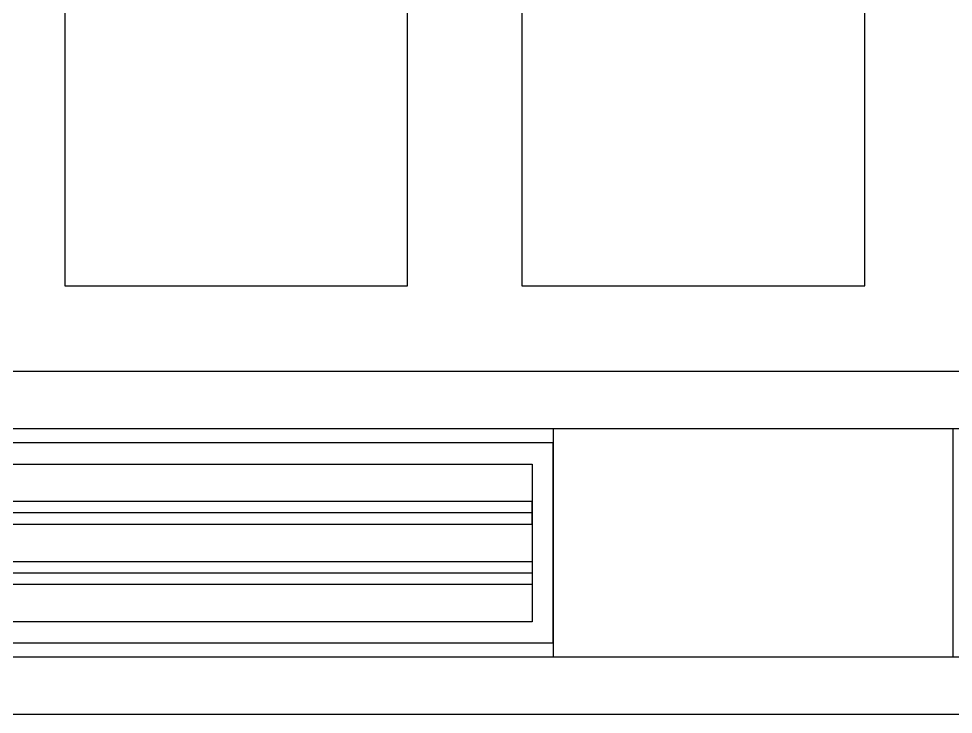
# Model space of a CAD drawing. Header units: millimetres. Extents: x -678720 to -601931, y -306 to 39239.
# Drawn here: x -667164 to -666346, y 7519 to 8128 of the extents above; entities that cross this region are included whole.
import ezdxf
from ezdxf.enums import TextEntityAlignment as Align
from ezdxf.xclip import XClip

# ---------------------------------------------------------------- set-up
doc = ezdxf.new("R2010")
doc.units = ezdxf.units.MM
doc.header["$XCLIPFRAME"] = 0
for name, color, linetype in [('000 - WIPEOUT', 250, 'Continuous'), ('001 - ASCESSORIES', 251, 'Continuous'), ('A04_TUBE SERIES', 2, 'Continuous'), ('A11_ALU.SOLID SHEET', 2, 'Continuous')]:
    doc.layers.add(name, color=color, linetype=linetype)
doc.layers.add('008 - LIGHTING', color=1, linetype='Continuous', lineweight=9)

# ---------------------------------------------------------------- blocks, each defined once
blk = doc.blocks.new('*U475')
blk.add_point((0, 0))
at = {"layer": 'Defpoints', "color": 250}
blk.add_text('AL.SHEET-HAT-TYPE-C', height=7, rotation=270, dxfattribs=at).set_placement((15, 0), align=Align.BOTTOM_CENTER)
blk.add_wipeout([(0, -100), (350, -100), (350, 100), (0, 100)]).dxf.layer = '000 - WIPEOUT'
at = {"layer": 'A11_ALU.SOLID SHEET', "color": 0}
blk.add_lwpolyline([(0, -100), (350, -100), (350, 100), (0, 100)], close=True, dxfattribs=at)
blk = doc.blocks.new('*U476')
at = {"layer": '001 - ASCESSORIES', "color": 0, "linetype": 'ByBlock'}
blk.add_lwpolyline([(800, 87.5), (-800, 87.5), (-800, -87.5), (800, -87.5)], close=True, dxfattribs=at)
at = {"layer": '001 - ASCESSORIES', "linetype": 'ByBlock'}
for points in [[(-781.5, 69), (781.5, 69), (781.5, -69), (-781.5, -69)], [(781.5, 36.33), (-781.5, 36.33), (-781.5, 16.33), (781.5, 16.33)], [(-781.5, -16.33), (781.5, -16.33), (781.5, -36.33), (-781.5, -36.33)]]:
    blk.add_lwpolyline(points, close=True, dxfattribs=at)
for points in [[(781.5, 26.33), (-781.5, 26.33)], [(-781.5, -26.33), (781.5, -26.33)]]:
    blk.add_lwpolyline(points, dxfattribs=at)
blk = doc.blocks.new('*U488')
blk.add_wipeout([(-25, 0), (25, 0), (25, 81755), (-25, 81755)]).dxf.layer = '000 - WIPEOUT'
at = {"layer": 'A04_TUBE SERIES', "color": 0}
blk.add_lwpolyline([(-25, 0), (25, 0), (25, 81755), (-25, 81755)], close=True, dxfattribs=at)
at = {"layer": 'Defpoints', "color": 250, "flags": 1}
blk.add_attdef('EXTR.OVL-LENGTH_', (-33.1, -9.01), '', height=5, dxfattribs=at)
blk = doc.blocks.new('*U489')
blk.add_wipeout([(-25, 0), (25, 0), (25, 81755), (-25, 81755)]).dxf.layer = '000 - WIPEOUT'
at = {"layer": 'A04_TUBE SERIES', "color": 0}
blk.add_lwpolyline([(-25, 0), (25, 0), (25, 81755), (-25, 81755)], close=True, dxfattribs=at)
at = {"layer": 'Defpoints', "color": 250, "flags": 1}
blk.add_attdef('EXTR.OVL-LENGTH_', (-33.1, -9.01), '', height=5, dxfattribs=at)
blk = doc.blocks.new('*U605')
at = {"color": 3}
for points in [[(-275, -15250), (275, -15250), (275, -15550), (-275, -15550)], [(-275, -15650), (275, -15650), (275, -15950), (-275, -15950)]]:
    blk.add_wipeout(points, dxfattribs=at).dxf.layer = '000 - WIPEOUT'
at = {"layer": 'A11_ALU.SOLID SHEET', "color": 0, "linetype": 'ByBlock'}
for points in [[(-275, -15550), (275, -15550), (275, -15250), (-275, -15250)], [(-275, -15950), (275, -15950), (275, -15650), (-275, -15650)]]:
    blk.add_lwpolyline(points, close=True, dxfattribs=at)
blk = doc.blocks.new('*U743')
at = {"layer": 'A11_ALU.SOLID SHEET', "color": 0, "linetype": 'ByBlock', "rotation": 90}
blk.add_blockref('*U605', (62308.5, 4590), dxfattribs=at)
at = {"layer": 'A11_ALU.SOLID SHEET', "color": 1}
blk.add_blockref('*U475', (77986, 4090), dxfattribs=at)
at = {"layer": '008 - LIGHTING'}
blk.add_blockref('*U476', (77186, 4090), dxfattribs=at)
at = {"layer": 'A04_TUBE SERIES', "color": 0, "linetype": 'ByBlock', "rotation": 270}
for name, p in [('*U488', (21303.5, 4215)), ('*U489', (21303.5, 3965))]:
    blk.add_blockref(name, p, dxfattribs=at)

msp = doc.modelspace()

# ---------------------------------------------------------------- block references
at = {"layer": 'A11_ALU.SOLID SHEET'}
ref = msp.add_blockref('*U743', (-744682.37, 3579.02), dxfattribs=at)
XClip(ref).set_block_clipping_path([(69798.6834257276, -3885.5002684942), (120965.0023936313, 33679.9972602262)])

doc.saveas('drawing.dxf')
